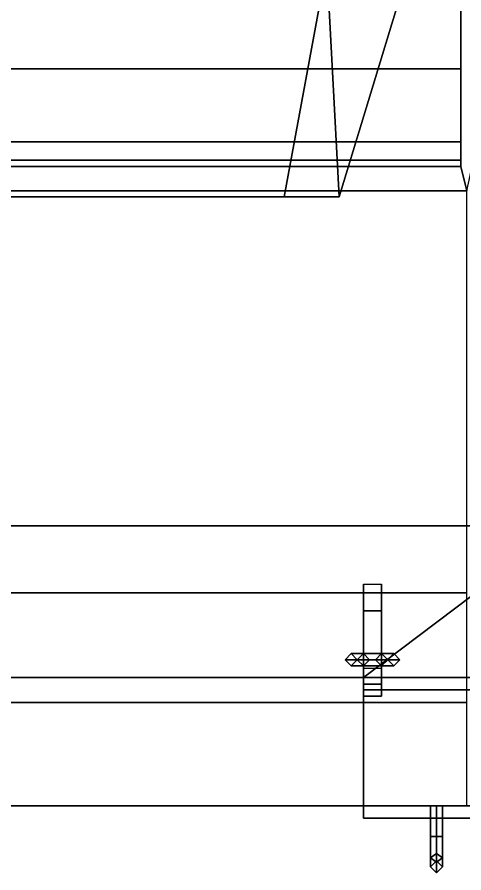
# Model space of a CAD drawing. Header units: millimetres. Extents: x -1.42 to 1.42, y -2.5 to 7.36.
# Drawn here: x -0.068 to 0.665, y -2.46 to -1.055 of the extents above; entities that cross this region are included whole.
import ezdxf

# ---------------------------------------------------------------- set-up
doc = ezdxf.new("R2010")
doc.units = ezdxf.units.MM
doc.header["$MEASUREMENT"] = 0
doc.layers.add('turret', color=2, linetype='Continuous')

msp = doc.modelspace()

# ---------------------------------------------------------------- linework, layer by layer
for points in [[(0.71, 1.94, 0.47), (0.83, -1.89, 0.47), (-0.83, -1.89, 0.47), (-0.71, 1.94, 0.47)], [(0.66, -0.65, 1.56), (0.66, -1.3, 1.56), (0.67, -1.34, 1.56), (1.06, 0.46, 1.56)], [(0.66, -0.8, 1.59), (0.66, -0.89, 1.59), (0.66, -1.3, 1.56), (0.66, -0.65, 1.56)], [(0.66, -0.91, 1.65), (0.66, -1.26, 1.64), (0.66, -1.29, 1.62), (0.66, -0.89, 1.62)], [(0.66, -0.89, 1.62), (0.66, -1.29, 1.62), (0.66, -1.3, 1.56), (0.66, -0.89, 1.59)], [(0.66, -0.94, 1.67), (0.66, -1.14, 1.67), (0.66, -1.26, 1.64), (0.66, -0.91, 1.65)], [(-0.66, -0.94, 1.67), (-0.66, -1.14, 1.67), (0.66, -1.14, 1.67), (0.66, -0.94, 1.67)], [(-0.66, -1.14, 1.67), (-0.66, -1.26, 1.64), (0.66, -1.26, 1.64), (0.66, -1.14, 1.67)], [(-0.66, -1.26, 1.64), (-0.66, -1.29, 1.62), (0.66, -1.29, 1.62), (0.66, -1.26, 1.64)], [(-0.66, -1.29, 1.62), (-0.66, -1.3, 1.56), (0.66, -1.3, 1.56), (0.66, -1.29, 1.62)], [(-0.66, -1.3, 1.56), (-0.67, -1.34, 1.56), (0.67, -1.34, 1.56), (0.66, -1.3, 1.56)], [(-0.67, -1.34, 1.56), (-0.67, -2, 1.3966), (0.67, -2, 1.3966), (0.67, -1.34, 1.56)], [(-0.5, -2.1392, 0.73), (-0.83, -1.89, 0.47), (0.83, -1.89, 0.47), (0.5, -2.1392, 0.73)], [(0.5, -2.1392, 0.73), (0.83, -1.89, 0.47), (0.83, -1.89, 0.47), (0.83, -2.1392, 0.73)], [(0.5, -1.9858, 0.57), (0.5, -2.17, 0.66), (0.5, -2.15, 0.7), (0.5, -2.1244, 0.7146)], [(0.5, -1.9858, 0.57), (0.53, -1.9858, 0.57), (0.53, -2.03, 0.57), (0.5, -2.03, 0.57)], [(0.5, -1.9858, 0.57), (0.5, -2.03, 0.57), (0.5, -2.15, 0.6), (0.5, -2.17, 0.66)], [(0.53, -2.17, 0.66), (0.53, -1.9858, 0.57), (0.53, -2.1244, 0.7146), (0.53, -2.15, 0.7)], [(0.53, -2.03, 0.57), (0.53, -1.9858, 0.57), (0.53, -2.17, 0.66), (0.53, -2.15, 0.6)], [(-0.67, -2, 1.3966), (-0.67, -2.18, 1.3521), (0.67, -2.18, 1.3521), (0.67, -2, 1.3966)], [(0.5, -2.03, 0.57), (0.53, -2.03, 0.57), (0.53, -2.15, 0.6), (0.5, -2.15, 0.6)], [(0.5, -2.1, 0.54), (0.49, -2.11, 0.53), (0.47, -2.11, 0.55), (0.48, -2.1, 0.56)], [(0.48, -2.1, 0.56), (0.47, -2.11, 0.55), (0.47, -2.11, 0.64), (0.48, -2.1, 0.63)], [(0.5, -2.11, 0.64), (0.5, -2.1, 0.63), (0.48, -2.1, 0.63), (0.47, -2.11, 0.64)], [(0.49, -2.11, 0.57), (0.48, -2.1, 0.56), (0.48, -2.1, 0.63), (0.49, -2.11, 0.62)], [(0.5, -2.1, 0.63), (0.5, -2.11, 0.62), (0.49, -2.11, 0.62), (0.48, -2.1, 0.63)], [(0.51, -2.11, 0.55), (0.5, -2.1, 0.54), (0.48, -2.1, 0.56), (0.49, -2.11, 0.57)], [(0.49, -2.11, 0.53), (0.5, -2.1, 0.54), (0.53, -2.1, 0.54), (0.54, -2.11, 0.53)], [(0.5, -2.1, 0.54), (0.51, -2.11, 0.55), (0.52, -2.11, 0.55), (0.53, -2.1, 0.54)], [(0.53, -2.1, 0.54), (0.52, -2.11, 0.55), (0.54, -2.11, 0.57), (0.55, -2.1, 0.56)], [(0.54, -2.11, 0.53), (0.53, -2.1, 0.54), (0.55, -2.1, 0.56), (0.56, -2.11, 0.55)], [(0.53, -2.1, 0.63), (0.53, -2.11, 0.64), (0.56, -2.11, 0.64), (0.55, -2.1, 0.63)], [(0.53, -2.11, 0.62), (0.53, -2.1, 0.63), (0.55, -2.1, 0.63), (0.54, -2.11, 0.62)], [(0.55, -2.1, 0.56), (0.54, -2.11, 0.57), (0.54, -2.11, 0.62), (0.55, -2.1, 0.63)], [(0.56, -2.11, 0.55), (0.55, -2.1, 0.56), (0.55, -2.1, 0.63), (0.56, -2.11, 0.64)], [(0.49, -2.11, 0.53), (0.5, -2.12, 0.54), (0.48, -2.12, 0.56), (0.47, -2.11, 0.55)], [(0.47, -2.11, 0.55), (0.48, -2.12, 0.56), (0.48, -2.12, 0.63), (0.47, -2.11, 0.64)], [(0.5, -2.12, 0.63), (0.5, -2.11, 0.64), (0.47, -2.11, 0.64), (0.48, -2.12, 0.63)], [(0.48, -2.12, 0.56), (0.49, -2.11, 0.57), (0.49, -2.11, 0.62), (0.48, -2.12, 0.63)], [(0.5, -2.11, 0.62), (0.5, -2.12, 0.63), (0.48, -2.12, 0.63), (0.49, -2.11, 0.62)], [(0.5, -2.12, 0.54), (0.51, -2.11, 0.55), (0.49, -2.11, 0.57), (0.48, -2.12, 0.56)], [(0.5, -2.12, 0.54), (0.49, -2.11, 0.53), (0.54, -2.11, 0.53), (0.53, -2.12, 0.54)], [(0.51, -2.11, 0.55), (0.5, -2.12, 0.54), (0.53, -2.12, 0.54), (0.52, -2.11, 0.55)], [(0.52, -2.11, 0.55), (0.53, -2.12, 0.54), (0.55, -2.12, 0.56), (0.54, -2.11, 0.57)], [(0.53, -2.12, 0.54), (0.54, -2.11, 0.53), (0.56, -2.11, 0.55), (0.55, -2.12, 0.56)], [(0.53, -2.11, 0.64), (0.53, -2.12, 0.63), (0.55, -2.12, 0.63), (0.56, -2.11, 0.64)], [(0.53, -2.12, 0.63), (0.53, -2.11, 0.62), (0.54, -2.11, 0.62), (0.55, -2.12, 0.63)], [(0.54, -2.11, 0.57), (0.55, -2.12, 0.56), (0.55, -2.12, 0.63), (0.54, -2.11, 0.62)], [(0.55, -2.12, 0.56), (0.56, -2.11, 0.55), (0.56, -2.11, 0.64), (0.55, -2.12, 0.63)], [(0.5, -2.15, 0.7), (0.53, -2.15, 0.7), (0.53, -2.1244, 0.7146), (0.5, -2.1244, 0.7146)], [(-0.5, -2.35, 0.95), (-0.5, -2.1392, 0.73), (0.5, -2.1392, 0.73), (0.5, -2.35, 0.95)], [(0.5, -2.35, 0.95), (0.5, -2.1392, 0.73), (0.5, -2.1592, 0.71), (0.5, -2.37, 0.93)], [(0.5, -2.1592, 0.71), (0.5, -2.1392, 0.73), (0.83, -2.1392, 0.73), (0.83, -2.1592, 0.71)], [(0.5, -2.17, 0.66), (0.53, -2.17, 0.66), (0.53, -2.15, 0.7), (0.5, -2.15, 0.7)], [(0.5, -2.15, 0.6), (0.53, -2.15, 0.6), (0.53, -2.17, 0.66), (0.5, -2.17, 0.66)], [(0.5, -2.37, 0.93), (0.5, -2.1592, 0.71), (0.83, -2.1592, 0.71), (0.83, -2.37, 0.93)], [(-0.67, -2.18, 1.3521), (-0.67, -2.35, 1.31), (0.67, -2.35, 1.31), (0.67, -2.18, 1.3521)], [(-0.9908, -2.35, 1.2322), (-0.5, -2.35, 0.95), (0.5, -2.35, 0.95), (0.9908, -2.35, 1.2322)], [(-0.67, -2.35, 1.31), (-0.9908, -2.35, 1.2322), (0.9908, -2.35, 1.2322), (0.67, -2.35, 1.31)], [(0.5, -2.35, 0.95), (0.5, -2.37, 0.93), (0.83, -2.37, 0.93), (0.83, -2.35, 0.95)], [(0.9908, -2.35, 1.2322), (0.5, -2.35, 0.95), (0.83, -2.35, 0.95), (0.9908, -2.35, 1.2322)], [(0.61, -2.35, 1.19), (0.62, -2.35, 1.18), (0.62, -2.4, 1.18), (0.61, -2.4, 1.19)], [(0.62, -2.35, 1.2), (0.61, -2.35, 1.19), (0.61, -2.4, 1.19), (0.62, -2.4, 1.2)], [(0.61, -2.35, 1.29), (0.62, -2.35, 1.28), (0.62, -2.4, 1.28), (0.61, -2.4, 1.29)], [(0.62, -2.35, 1.3), (0.61, -2.35, 1.29), (0.61, -2.4, 1.29), (0.62, -2.4, 1.3)], [(0.62, -2.35, 1.18), (0.63, -2.35, 1.19), (0.63, -2.4, 1.19), (0.62, -2.4, 1.18)], [(0.63, -2.35, 1.19), (0.62, -2.35, 1.2), (0.62, -2.4, 1.2), (0.63, -2.4, 1.19)], [(0.62, -2.35, 1.28), (0.63, -2.35, 1.29), (0.63, -2.4, 1.29), (0.62, -2.4, 1.28)], [(0.63, -2.35, 1.29), (0.62, -2.35, 1.3), (0.62, -2.4, 1.3), (0.63, -2.4, 1.29)], [(0.61, -2.4354, 1.2046), (0.62, -2.4283, 1.2117), (0.62, -2.4, 1.2), (0.61, -2.4, 1.19)], [(0.62, -2.4424, 1.1976), (0.61, -2.4354, 1.2046), (0.61, -2.4, 1.19), (0.62, -2.4, 1.18)], [(0.61, -2.4, 1.29), (0.62, -2.4, 1.28), (0.62, -2.4283, 1.2683), (0.61, -2.4354, 1.2754)], [(0.62, -2.4, 1.3), (0.61, -2.4, 1.29), (0.61, -2.4354, 1.2754), (0.62, -2.4424, 1.2824)], [(0.62, -2.4283, 1.2117), (0.63, -2.4354, 1.2046), (0.63, -2.4, 1.19), (0.62, -2.4, 1.2)], [(0.63, -2.4354, 1.2046), (0.62, -2.4424, 1.1976), (0.62, -2.4, 1.18), (0.63, -2.4, 1.19)], [(0.62, -2.4, 1.28), (0.63, -2.4, 1.29), (0.63, -2.4354, 1.2754), (0.62, -2.4283, 1.2683)], [(0.63, -2.4, 1.29), (0.62, -2.4, 1.3), (0.62, -2.4424, 1.2824), (0.63, -2.4354, 1.2754)], [(0.61, -2.45, 1.24), (0.62, -2.44, 1.24), (0.62, -2.4283, 1.2117), (0.61, -2.4354, 1.2046)], [(0.61, -2.4354, 1.2754), (0.62, -2.4283, 1.2683), (0.62, -2.44, 1.24), (0.61, -2.45, 1.24)], [(0.62, -2.44, 1.24), (0.63, -2.45, 1.24), (0.63, -2.4354, 1.2046), (0.62, -2.4283, 1.2117)], [(0.62, -2.4283, 1.2683), (0.63, -2.4354, 1.2754), (0.63, -2.45, 1.24), (0.62, -2.44, 1.24)], [(0.62, -2.46, 1.24), (0.61, -2.45, 1.24), (0.61, -2.4354, 1.2046), (0.62, -2.4424, 1.1976)], [(0.62, -2.4424, 1.2824), (0.61, -2.4354, 1.2754), (0.61, -2.45, 1.24), (0.62, -2.46, 1.24)], [(0.63, -2.45, 1.24), (0.62, -2.46, 1.24), (0.62, -2.4424, 1.1976), (0.63, -2.4354, 1.2046)], [(0.63, -2.4354, 1.2754), (0.62, -2.4424, 1.2824), (0.62, -2.46, 1.24), (0.63, -2.45, 1.24)]]:
    msp.add_3dface(points)
at = {"layer": 'turret'}
for points in [[(-0.576, -0.97, 1.82), (0.576, -0.97, 1.82), (0.46, -1.35, 1.82), (-0.46, -1.35, 1.82)], [(-0.37, -1.35, 2.07), (0.37, -1.35, 2.07), (0.44, -0.97, 2.16), (-0.44, -0.97, 2.16)], [(0.46, -1.35, 1.82), (0.46, -1.35, 1.82), (0.44, -0.97, 2.16), (0.37, -1.35, 2.07)], [(0.46, -1.35, 1.82), (0.46, -1.35, 1.82), (0.576, -0.97, 1.82), (0.44, -0.97, 2.16)], [(-0.46, -1.35, 1.82), (0.46, -1.35, 1.82), (0.37, -1.35, 2.07), (-0.37, -1.35, 2.07)]]:
    msp.add_3dface(points, dxfattribs=at)

doc.saveas('drawing.dxf')
